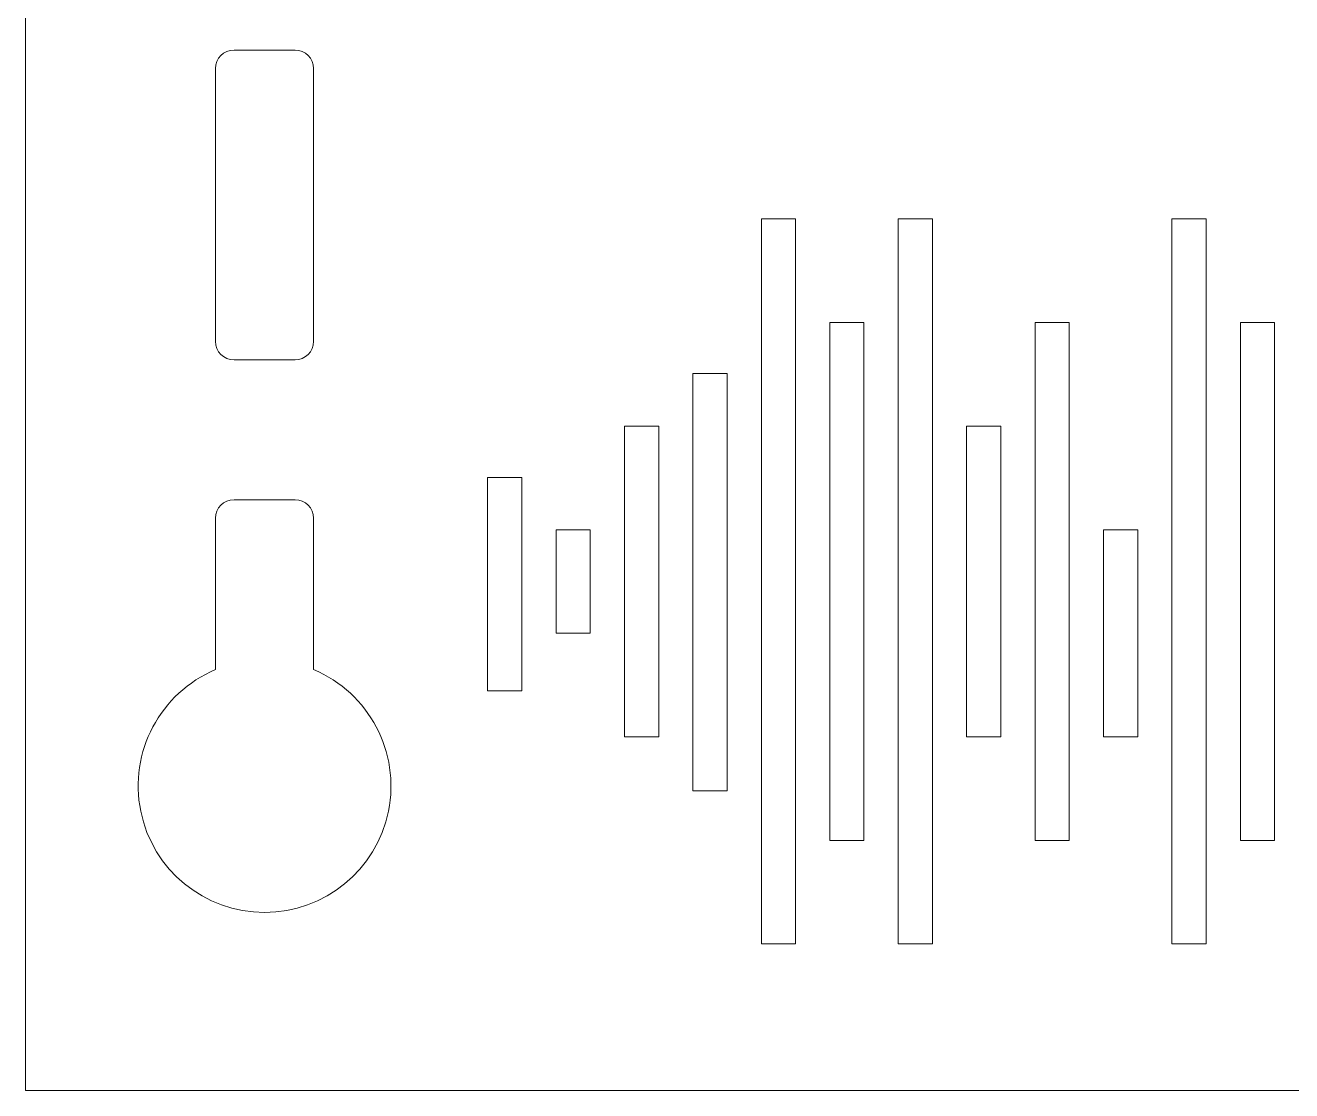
# Model space of a CAD drawing. Header units: metres. Extents: x -2538 to 7610, y -1082 to -498.
# Drawn here: x 1908.2 to 2188.8, y -1081.9 to -845.8 of the extents above; entities that cross this region are included whole.
import ezdxf

# ---------------------------------------------------------------- set-up
doc = ezdxf.new("R2010")
doc.units = ezdxf.units.M
doc.linetypes.add('AUSGEZOGEN', pattern=[0])
doc.layers.add('Allgemein01', color=7, linetype='AUSGEZOGEN', lineweight=13)
doc.layers.add('Standard', color=7, linetype='AUSGEZOGEN', lineweight=25)

msp = doc.modelspace()

# ---------------------------------------------------------------- linework, layer by layer
at = {"layer": 'Allgemein01', "color": 7, "linetype": 'AUSGEZOGEN', "lineweight": 13}
for p, q in [((1954.44, -851.29), (1967.97, -851.29)), ((1950.34, -915.82), (1950.34, -855.4)), ((1972.07, -915.82), (1972.07, -855.4)), ((1954.44, -919.93), (1967.97, -919.93)), ((1954.44, -950.93), (1967.97, -950.93)), ((1950.34, -988.57), (1950.34, -955.04)), ((1972.07, -988.57), (1972.07, -955.04))]:
    msp.add_line(p, q, dxfattribs=at)
for points in [[(2071.27, -888.71), (2078.85, -888.71), (2078.85, -1049.37), (2071.27, -1049.37), (2071.27, -888.71)], [(2101.59, -888.71), (2109.17, -888.71), (2109.17, -1049.37), (2101.59, -1049.37), (2101.59, -888.71)], [(2162.23, -888.71), (2169.81, -888.71), (2169.81, -1049.37), (2162.23, -1049.37), (2162.23, -888.71)], [(2086.43, -911.66), (2094.01, -911.66), (2094.01, -1026.42), (2086.43, -1026.42), (2086.43, -911.66)], [(2131.91, -911.66), (2139.49, -911.66), (2139.49, -1026.42), (2131.91, -1026.42), (2131.91, -911.66)], [(2177.39, -911.66), (2184.97, -911.66), (2184.97, -1026.42), (2177.39, -1026.42), (2177.39, -911.66)], [(2056.11, -922.97), (2063.69, -922.97), (2063.69, -1015.45), (2056.11, -1015.45), (2056.11, -922.97)], [(2040.95, -934.61), (2048.53, -934.61), (2048.53, -1003.47), (2040.95, -1003.47), (2040.95, -934.61)], [(2116.75, -934.61), (2124.33, -934.61), (2124.33, -1003.47), (2116.75, -1003.47), (2116.75, -934.61)], [(2010.63, -946), (2018.21, -946), (2018.21, -993.24), (2010.63, -993.24), (2010.63, -946)], [(2025.79, -957.56), (2033.37, -957.56), (2033.37, -980.52), (2025.79, -980.52), (2025.79, -957.56)], [(2147.07, -957.56), (2154.65, -957.56), (2154.65, -1003.47), (2147.07, -1003.47), (2147.07, -957.56)]]:
    msp.add_lwpolyline(points, close=True, dxfattribs=at)
for centre, start, end in [((1954.44, -855.4), 90, 180), ((1967.97, -855.4), 0, 90), ((1954.44, -915.82), 180, 270), ((1967.97, -915.82), 270, 0), ((1954.44, -955.04), 90, 180), ((1967.97, -955.04), 0, 90)]:
    msp.add_arc(centre, 4.1, start, end, dxfattribs=at)
at = {"layer": 'Standard', "color": 7, "linetype": 'AUSGEZOGEN', "lineweight": 13}
msp.add_lwpolyline([(1908.21, -1081.87), (2470.21, -1081.87), (2470.21, -519.87), (1908.21, -519.87), (1908.21, -1081.87)], close=True, dxfattribs=at)
msp.add_arc((1961.21, -1014.37), 28, 112.838, 67.162, dxfattribs=at)

doc.saveas('drawing.dxf')
